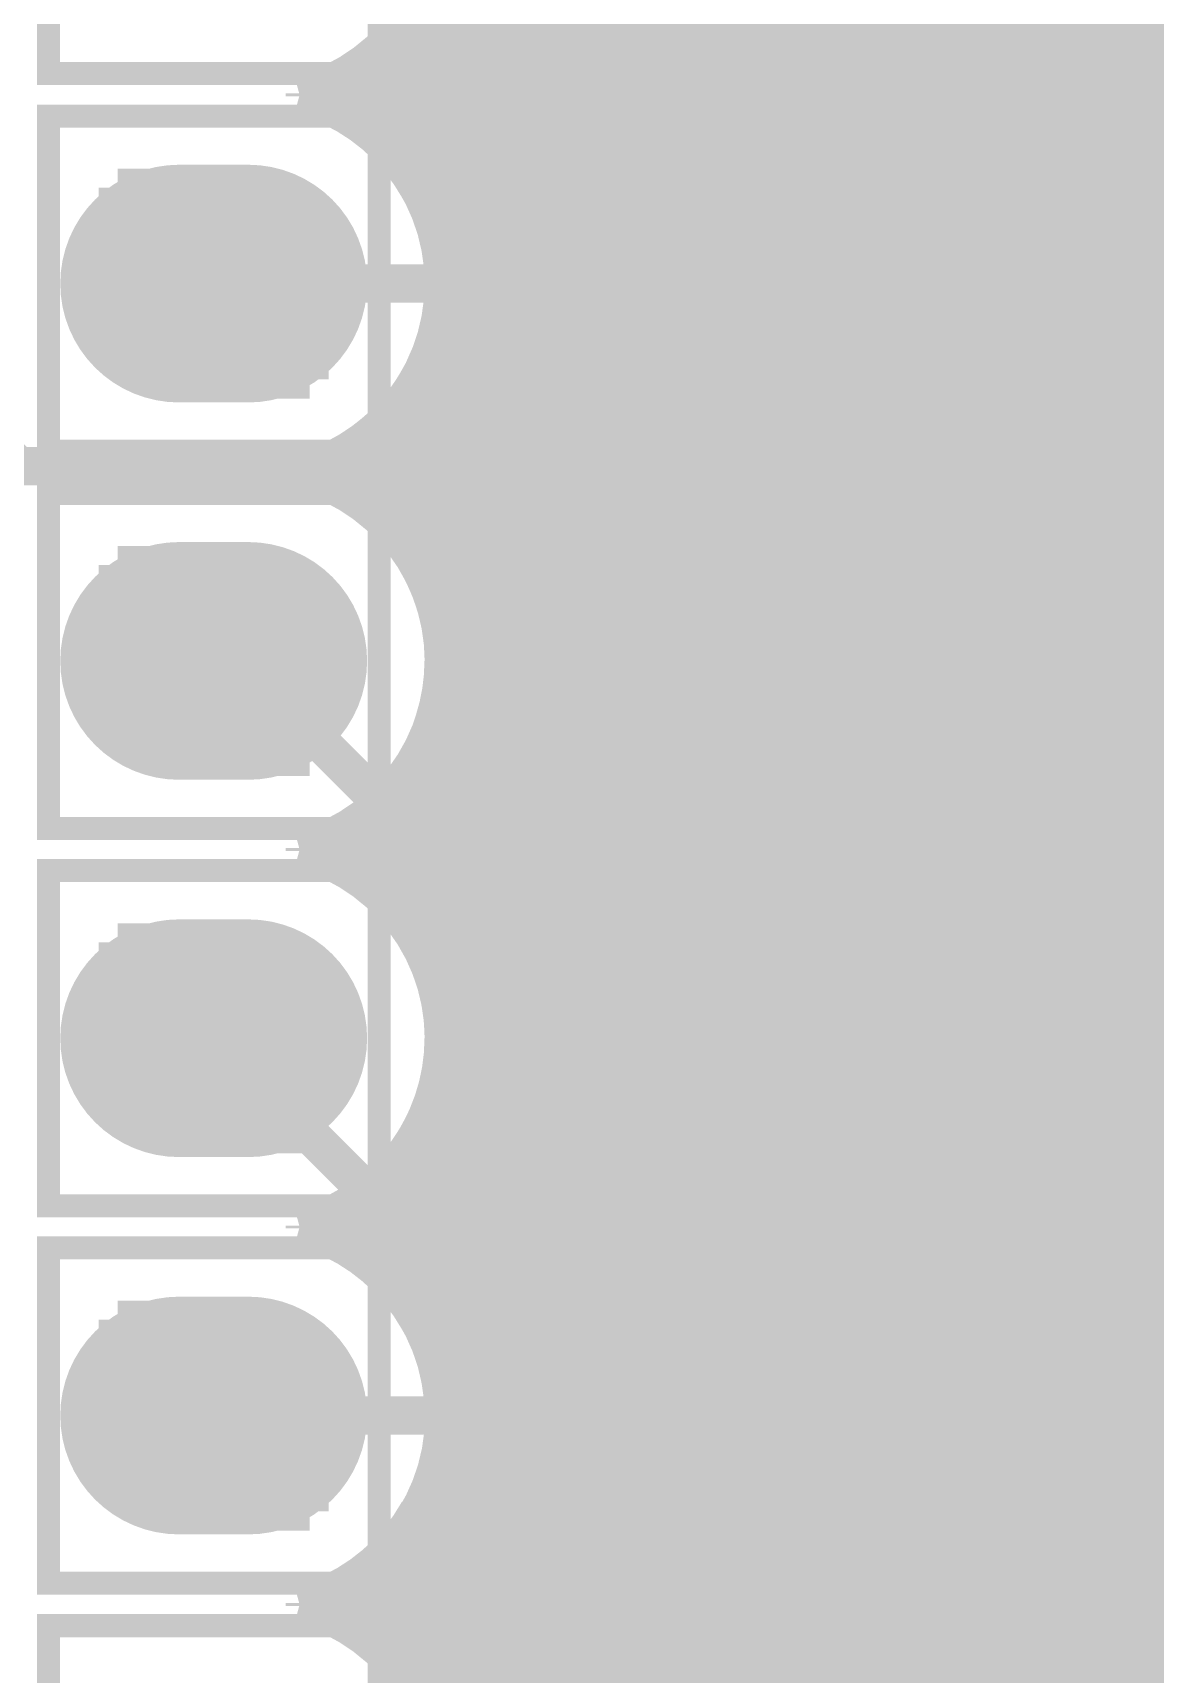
# Model space of a CAD drawing. Extents: x -5 to 157, y -120 to 103.
# Drawn here: x 1.32 to 8.75, y 43.43 to 54.31 of the extents above; entities that cross this region are included whole.
import ezdxf

# ---------------------------------------------------------------- set-up
doc = ezdxf.new("R2010")
doc.units = 0
doc.header["$MEASUREMENT"] = 0
doc.layers.get('0').update_dxf_attribs({"linetype": 'CONTINUOUS'})
for name, color, linetype in [('22-304-2_BOT', 7, 'CONTINUOUS'), ('22-304-2_DRD', 7, 'CONTINUOUS'), ('22-304-2_DRL', 2, 'CONTINUOUS'), ('22-304-2_IN1', 4, 'CONTINUOUS'), ('22-304-2_IN2', 3, 'CONTINUOUS'), ('22-304-2_SMB', 5, 'CONTINUOUS'), ('22-304-2_SMT', 10, 'CONTINUOUS'), ('22-304-2_SPB', 14, 'CONTINUOUS'), ('22-304-2_SSB', 12, 'CONTINUOUS'), ('22-304-2_SST', 11, 'CONTINUOUS'), ('22-304-2_TOP', 13, 'CONTINUOUS'), ('THRUHOLE_TAP', 7, 'CONTINUOUS')]:
    doc.layers.add(name, color=color, linetype=linetype)

# ---------------------------------------------------------------- blocks, each defined once
blk = doc.blocks.new('OBLONG_19')
at = {"const_width": 1.5748}
blk.add_lwpolyline([(0.2286, 0), (-0.2286, 0)], dxfattribs=at)
at = {"const_width": 0.7874}
for points in [[(-0.6223, 0, 1), (0.1651, 0, 1)], [(-0.1651, 0, 1), (0.6223, 0, 1)]]:
    blk.add_lwpolyline(points, format="xyb", close=True, dxfattribs=at)
blk = doc.blocks.new('ROUND_39')
at = {"const_width": 0.40005}
blk.add_lwpolyline([(-0.200024, 0, 1), (0.200024, 0, 1)], format="xyb", close=True, dxfattribs=at)
blk = doc.blocks.new('RECTANGLE_12')
blk.add_solid([(0.65024, 0.44958), (0.65024, -0.44958), (-0.65024, 0.44958), (-0.65024, -0.44958)])
blk = doc.blocks.new('ROUND_14')
at = {"const_width": 0.59944}
blk.add_lwpolyline([(-0.29972, 0, 1), (0.29972, 0, 1)], format="xyb", close=True, dxfattribs=at)
blk = doc.blocks.new('ROUND_88')
at = {"const_width": 0.10033}
blk.add_lwpolyline([(-0.050164, 0, 1), (0.050164, 0, 1)], format="xyb", close=True, dxfattribs=at)
blk = doc.blocks.new('ROUND_42')
at = {"const_width": 0.40005}
blk.add_lwpolyline([(-0.200024, 0, 1), (0.200024, 0, 1)], format="xyb", close=True, dxfattribs=at)
blk = doc.blocks.new('ROUND_80')
at = {"const_width": 0.10033}
blk.add_lwpolyline([(-0.050164, 0, 1), (0.050164, 0, 1)], format="xyb", close=True, dxfattribs=at)

msp = doc.modelspace()

# ---------------------------------------------------------------- linework, layer by layer
at = {"layer": '22-304-2_BOT'}
for points, const_width in [([(14.72184, 53.848), (3.22834, 53.848)], 0.254), ([(3.4544, 53.848), (3.4544, 53.73116)], 0.254), ([(3.683, 53.848), (3.683, 53.54066)], 0.254), ([(3.9116, 53.848), (3.9116, 53.21554)], 0.254), ([(4.1402, 53.848), (4.1402, 52.15382)], 0.254), ([(4.3688, 53.848), (4.3688, 52.38242)], 0.254), ([(4.5974, 53.848), (4.5974, 52.61102)], 0.254), ([(4.826, 53.848), (4.826, 52.83962)], 0.254), ([(5.0546, 53.848), (5.0546, 53.06822)], 0.254), ([(5.2832, 53.848), (5.2832, 53.66258)], 0.254), ([(5.5118, 53.848), (5.5118, 53.66258)], 0.254), ([(5.7404, 53.848), (5.7404, 53.66258)], 0.254), ([(5.969, 53.848), (5.969, 53.66258)], 0.254), ([(6.1976, 53.848), (6.1976, 53.66258)], 0.254), ([(6.4262, 53.848), (6.4262, 53.66258)], 0.254), ([(6.6548, 53.848), (6.6548, 53.66258)], 0.254), ([(6.8834, 53.848), (6.8834, 53.66258)], 0.254), ([(7.112, 53.848), (7.112, 53.66258)], 0.254), ([(7.3406, 53.848), (7.3406, 53.66258)], 0.254), ([(7.5692, 53.848), (7.5692, 46.81982)], 0.254), ([(7.7978, 53.848), (7.7978, 47.04842)], 0.254), ([(8.0264, 53.848), (8.0264, 47.27702)], 0.254), ([(8.255, 53.848), (8.255, 47.50562)], 0.254), ([(8.4836, 53.848), (8.4836, 47.73422)], 0.254), ([(8.7122, 53.848), (8.7122, 47.96282)], 0.254), ([(5.21716, 53.6448), (3.57124, 53.6448)], 0.254), ([(7.53364, 53.66258), (5.21716, 53.66258)], 0.254), ([(5.21716, 53.66258), (5.21716, 53.22062)], 0.254), ([(7.53364, 53.66258), (7.53364, 52.39258)], 0.254), ([(11.5189, 53.6448), (7.53364, 53.6448)], 0.254), ([(5.21716, 53.4162), (3.78968, 53.4162)], 0.254), ([(11.5189, 53.4162), (7.53364, 53.4162)], 0.254), ([(5.17398, 53.1876), (3.9243, 53.1876)], 0.254), ([(5.13842, 53.15458), (4.05384, 52.07)], 0.254), ([(11.5189, 53.1876), (7.53364, 53.1876)], 0.254), ([(4.94284, 52.959), (4.00558, 52.959)], 0.254), ([(11.5189, 52.959), (7.53364, 52.959)], 0.254), ([(4.71424, 52.7304), (4.04114, 52.7304)], 0.254), ([(11.5189, 52.7304), (7.53364, 52.7304)], 0.254), ([(0.02032, 52.64404), (1.22936, 51.435), (4.318, 51.435), (5.588, 52.705), (6.3754, 52.705)], 0.254), ([(4.48564, 52.5018), (4.03606, 52.5018)], 0.254), ([(11.5189, 52.5018), (7.53364, 52.5018)], 0.254), ([(7.53364, 52.39258), (7.53364, 51.74742)], 0.254), ([(4.25704, 52.2732), (3.9878, 52.2732)], 0.254), ([(11.5189, 52.2732), (7.53364, 52.2732)], 0.254), ([(4.05384, 52.07), (3.90906, 52.07)], 0.254), ([(11.5189, 52.0446), (7.53364, 52.0446)], 0.254), ([(11.5189, 51.816), (7.53364, 51.816)], 0.254), ([(7.53364, 51.74742), (7.53364, 50.47742)], 0.254), ([(11.5189, 51.5874), (7.53364, 51.5874)], 0.254), ([(5.21716, 51.43754), (4.77012, 50.9905)], 0.254), ([(5.21716, 51.43754), (5.21716, 50.47742)], 0.254), ([(7.47014, 51.435), (6.3754, 51.435)], 0.381), ([(6.3754, 50.54092), (6.3754, 51.435)], 0.381), ([(6.3754, 50.292), (6.3754, 51.435)], 0.254), ([(8.255, 42.418), (8.255, 45.466), (12.6746, 49.8856), (12.6746, 51.435)], 0.254), ([(5.21716, 51.3588), (5.13842, 51.3588)], 0.254), ([(11.5189, 51.3588), (7.53364, 51.3588)], 0.254), ([(5.0546, 51.27244), (5.0546, 48.895)], 0.254), ([(5.21716, 51.1302), (4.90982, 51.1302)], 0.254), ([(11.5189, 51.1302), (7.53364, 51.1302)], 0.254), ([(4.826, 51.04384), (4.826, 48.90262)], 0.254), ([(5.21716, 50.9016), (4.6609, 50.9016)], 0.254), ([(11.5189, 50.9016), (7.53364, 50.9016)], 0.254), ([(4.318, 50.8), (3.86588, 50.8)], 0.254), ([(3.9116, 50.8), (3.9116, 50.71364)], 0.254), ([(4.1402, 50.8), (4.1402, 49.58842)], 0.254), ([(4.3688, 50.80254), (4.3688, 49.35982)], 0.254), ([(4.5974, 50.8635), (4.5974, 49.13122)], 0.254), ([(5.21716, 50.673), (3.92938, 50.673)], 0.254), ([(11.5189, 50.673), (7.53364, 50.673)], 0.254), ([(12.0396, 50.4444), (4.00812, 50.4444)], 0.254), ([(7.53364, 50.47742), (5.21716, 50.47742)], 0.254), ([(5.2832, 50.47742), (5.2832, 49.21758)], 0.254), ([(5.5118, 50.47742), (5.5118, 49.21758)], 0.254), ([(5.7404, 50.47742), (5.7404, 49.21758)], 0.254), ([(5.969, 50.47742), (5.969, 49.21758)], 0.254), ([(6.1976, 50.47742), (6.1976, 49.21758)], 0.254), ([(6.4262, 50.47742), (6.4262, 49.21758)], 0.254), ([(6.6548, 50.47742), (6.6548, 49.21758)], 0.254), ([(6.8834, 50.47742), (6.8834, 49.21758)], 0.254), ([(7.112, 50.47742), (7.112, 49.21758)], 0.254), ([(7.3406, 50.47742), (7.3406, 49.21758)], 0.254), ([(10.58164, 50.2158), (4.04114, 50.2158)], 0.254), ([(6.3754, 48.26), (4.572, 48.26), (2.68732, 50.14468), (2.51968, 50.14468)], 0.254), ([(10.39114, 49.9872), (4.03352, 49.9872)], 0.254), ([(3.98018, 49.74844), (4.83362, 48.895)], 0.254), ([(10.29716, 49.7586), (3.98526, 49.7586)], 0.254), ([(2.51968, 47.64532), (4.064, 46.101), (7.747, 46.101), (11.176, 49.53)], 0.254), ([(10.26922, 49.53), (4.19862, 49.53)], 0.254), ([(10.26922, 49.51984), (7.53364, 46.78426)], 0.254), ([(10.04824, 49.3014), (4.42722, 49.3014)], 0.254), ([(7.53364, 49.21758), (5.21716, 49.21758)], 0.254), ([(5.21716, 49.21758), (5.21716, 48.895)], 0.254), ([(7.53364, 49.21758), (7.53364, 47.94758)], 0.254), ([(5.21716, 49.0728), (4.65582, 49.0728)], 0.254), ([(9.81964, 49.0728), (7.53364, 49.0728)], 0.254), ([(5.21716, 48.895), (4.83362, 48.895)], 0.254), ([(9.59104, 48.8442), (7.53364, 48.8442)], 0.254), ([(9.36244, 48.6156), (7.53364, 48.6156)], 0.254), ([(9.13384, 48.387), (7.53364, 48.387)], 0.254), ([(8.90524, 48.1584), (7.53364, 48.1584)], 0.254), ([(7.53364, 47.94758), (7.53364, 47.30242)], 0.254), ([(8.67664, 47.9298), (7.53364, 47.9298)], 0.254), ([(4.0132, 47.91964), (4.12242, 47.81042)], 0.254), ([(4.1402, 47.79518), (4.1402, 46.92142)], 0.254), ([(4.26974, 47.7012), (4.04114, 47.7012)], 0.254), ([(4.3688, 47.65802), (4.3688, 46.736)], 0.254), ([(5.21716, 47.625), (4.572, 47.625)], 0.254), ([(4.5974, 47.625), (4.5974, 46.736)], 0.254), ([(4.826, 47.625), (4.826, 46.736)], 0.254), ([(5.0546, 47.625), (5.0546, 46.736)], 0.254), ([(5.21716, 47.625), (5.21716, 47.30242)], 0.254), ([(8.44804, 47.7012), (7.53364, 47.7012)], 0.254), ([(5.21716, 47.4726), (4.03098, 47.4726)], 0.254), ([(8.21944, 47.4726), (7.53364, 47.4726)], 0.254), ([(5.21716, 47.30242), (5.21716, 46.736)], 0.254), ([(7.53364, 47.30242), (7.53364, 46.78426)], 0.254), ([(5.21716, 47.244), (3.98018, 47.244)], 0.254), ([(7.99084, 47.244), (7.53364, 47.244)], 0.254), ([(3.93446, 47.12716), (4.32562, 46.736)], 0.254), ([(5.21716, 47.0154), (4.04622, 47.0154)], 0.254), ([(6.3754, 46.99), (4.826, 46.99)], 0.254), ([(6.3754, 46.99), (4.826, 46.99)], 0.254), ([(5.28066, 46.99), (6.3754, 46.99)], 0.381), ([(7.47014, 46.99), (6.3754, 46.99)], 0.381), ([(7.76224, 47.0154), (7.53364, 47.0154)], 0.254), ([(5.21716, 46.7868), (4.27482, 46.7868)], 0.254), ([(5.21716, 46.736), (4.32562, 46.736)], 0.254), ([(7.62, 45.466), (4.064, 45.466)], 0.254), ([(4.1402, 45.466), (4.1402, 33.2105)], 0.254), ([(4.3688, 45.466), (4.3688, 33.2105)], 0.254), ([(4.5974, 45.466), (4.5974, 33.2105)], 0.254), ([(4.826, 45.466), (4.826, 33.2105)], 0.254), ([(5.0546, 45.466), (5.0546, 33.2105)], 0.254), ([(5.2832, 45.466), (5.2832, 33.2105)], 0.254), ([(5.5118, 45.466), (5.5118, 33.2105)], 0.254), ([(5.7404, 45.466), (5.7404, 33.2105)], 0.254), ([(5.969, 45.466), (5.969, 33.2105)], 0.254), ([(6.1976, 45.466), (6.1976, 33.2105)], 0.254), ([(6.4262, 45.466), (6.4262, 41.275)], 0.254), ([(6.6548, 45.466), (6.6548, 41.275)], 0.254), ([(6.8834, 45.466), (6.8834, 41.275)], 0.254), ([(7.112, 45.466), (7.112, 41.275)], 0.254), ([(7.3406, 45.466), (7.3406, 43.561)], 0.254), ([(7.5692, 45.466), (7.5692, 43.561)], 0.254), ([(7.62, 45.466), (7.62, 43.561)], 0.254), ([(7.62, 45.4152), (4.01574, 45.4152)], 0.254), ([(7.62, 45.1866), (4.04368, 45.1866)], 0.254), ([(7.62, 44.958), (4.02844, 44.958)], 0.254), ([(7.62, 44.7294), (3.9751, 44.7294)], 0.254), ([(3.9116, 44.57446), (3.9116, 43.21556)], 0.254), ([(7.62, 44.5008), (3.87096, 44.5008)], 0.254), ([(3.683, 44.2468), (3.683, 43.54068)], 0.254), ([(7.62, 44.2722), (3.70586, 44.2722)], 0.254), ([(7.62, 44.0436), (3.429, 44.0436)], 0.254), ([(3.4544, 44.05884), (3.4544, 43.73118)], 0.254), ([(3.2258, 43.93946), (3.2258, 43.84802)], 0.254), ([(7.62, 43.815), (3.30454, 43.815)], 0.254), ([(7.62, 43.5864), (3.63728, 43.5864)], 0.254), ([(7.239, 43.561), (7.239, 41.275)], 0.254), ([(7.62, 43.561), (7.239, 43.561)], 0.254), ([(7.239, 43.3578), (3.83032, 43.3578)], 0.254)]:
    msp.add_lwpolyline(points, dxfattribs=dict(at, const_width=const_width))
at = {"layer": '22-304-2_BOT', "const_width": 0.254}
for points in [[(4.04368, 52.64404, 0.3069772), (3.22834, 53.848)], [(5.21716, 53.22062, 0.0404963), (5.1389, 53.1541)], [(5.21716, 53.22062, 0.0404963), (5.1389, 53.1541)], [(3.90906, 52.07, 0.1153226), (4.04324, 52.64404)], [(4.318, 50.8, 0.1989118), (4.76701, 50.98599)], [(4.318, 50.8, 0.1989118), (4.76701, 50.98599)], [(4.04368, 50.14468, 0.1333656), (3.86574, 50.79992)], [(3.98018, 49.74844, 0.077957), (4.04234, 50.14468)], [(4.04368, 47.64532, 0.0534409), (4.01425, 47.91987)], [(4.12242, 47.81042, 0.1989124), (4.572, 47.6242)], [(4.12242, 47.81042, 0.1989124), (4.572, 47.6242)], [(3.93446, 47.12716, 0.1033275), (4.04269, 47.64532)], [(4.04368, 45.14596, 0.0629921), (4.00288, 45.4685)], [(4.00304, 45.46854, 0.0240268), (4.064, 45.46561)], [(4.00304, 45.46854, 0.0240268), (4.064, 45.46561)], [(3.08864, 43.89374, 0.3384525), (4.04622, 45.14596)], [(4.04368, 42.64406, 0.3383097), (3.08864, 43.89374)]]:
    msp.add_lwpolyline(points, format="xyb", dxfattribs=at)
at = {"layer": '22-304-2_DRD', "const_width": 0.254}
for points in [[(1.88468, 53.27904), (1.88468, 52.64404)], [(2.51968, 53.27904), (1.88468, 53.27904)], [(2.51968, 52.00904), (2.51968, 53.27904)], [(1.88468, 52.64404), (3.15468, 52.64404)], [(3.15468, 52.64404), (3.15468, 52.00904)], [(3.15468, 52.00904), (2.51968, 52.00904)], [(6.1214, 50.927), (5.7404, 50.546)], [(6.6294, 50.927), (6.1214, 50.927)], [(7.0104, 50.546), (6.6294, 50.927)], [(1.88468, 50.77968), (1.88468, 50.14468)], [(2.51968, 50.77968), (1.88468, 50.77968)], [(2.51968, 49.50968), (2.51968, 50.77968)], [(6.1214, 50.673), (6.1214, 50.546)], [(6.2484, 50.673), (6.1214, 50.673)], [(6.2484, 50.546), (6.2484, 50.673)], [(6.5024, 50.673), (6.5024, 50.546)], [(6.6294, 50.673), (6.5024, 50.673)], [(6.6294, 50.546), (6.6294, 50.673)], [(5.7404, 50.546), (5.7404, 50.038)], [(6.1214, 50.546), (6.2484, 50.546)], [(6.5024, 50.546), (6.6294, 50.546)], [(7.0104, 50.038), (7.0104, 50.546)], [(1.88468, 50.14468), (3.15468, 50.14468)], [(3.15468, 50.14468), (3.15468, 49.50968)], [(6.2484, 49.911), (5.9944, 50.165)], [(6.7564, 50.165), (6.5024, 49.911)], [(5.7404, 50.038), (6.1214, 49.657)], [(6.6294, 49.657), (7.0104, 50.038)], [(6.5024, 49.911), (6.2484, 49.911)], [(6.1214, 49.657), (6.6294, 49.657)], [(3.15468, 49.50968), (2.51968, 49.50968)], [(1.88468, 48.28032), (1.88468, 47.64532)], [(2.51968, 48.28032), (1.88468, 48.28032)], [(2.51968, 47.01032), (2.51968, 48.28032)], [(1.88468, 47.64532), (3.15468, 47.64532)], [(3.15468, 47.64532), (3.15468, 47.01032)], [(4.572, 47.625), (4.191, 47.244)], [(4.572, 47.625), (4.191, 47.244)], [(5.08, 47.625), (4.572, 47.625)], [(5.08, 47.625), (4.572, 47.625)], [(5.461, 47.244), (5.08, 47.625)], [(5.461, 47.244), (5.08, 47.625)], [(4.572, 47.371), (4.572, 47.244)], [(4.699, 47.371), (4.572, 47.371)], [(4.572, 47.371), (4.572, 47.244)], [(4.699, 47.371), (4.572, 47.371)], [(4.699, 47.244), (4.699, 47.371)], [(4.699, 47.244), (4.699, 47.371)], [(4.953, 47.371), (4.953, 47.244)], [(5.08, 47.371), (4.953, 47.371)], [(4.953, 47.371), (4.953, 47.244)], [(5.08, 47.371), (4.953, 47.371)], [(5.08, 47.244), (5.08, 47.371)], [(5.08, 47.244), (5.08, 47.371)], [(4.191, 47.244), (4.191, 46.736)], [(4.191, 47.244), (4.191, 46.736)], [(4.572, 47.244), (4.699, 47.244)], [(4.572, 47.244), (4.699, 47.244)], [(4.953, 47.244), (5.08, 47.244)], [(4.953, 47.244), (5.08, 47.244)], [(5.461, 46.736), (5.461, 47.244)], [(5.461, 46.736), (5.461, 47.244)], [(3.15468, 47.01032), (2.51968, 47.01032)], [(4.699, 46.609), (4.445, 46.863)], [(4.699, 46.609), (4.445, 46.863)], [(5.207, 46.863), (4.953, 46.609)], [(5.207, 46.863), (4.953, 46.609)], [(4.191, 46.736), (4.572, 46.355)], [(4.191, 46.736), (4.572, 46.355)], [(5.08, 46.355), (5.461, 46.736)], [(5.08, 46.355), (5.461, 46.736)], [(4.953, 46.609), (4.699, 46.609)], [(4.953, 46.609), (4.699, 46.609)], [(4.572, 46.355), (5.08, 46.355)], [(4.572, 46.355), (5.08, 46.355)], [(1.88468, 45.78096), (1.88468, 45.14596)], [(2.51968, 45.78096), (1.88468, 45.78096)], [(2.51968, 44.51096), (2.51968, 45.78096)], [(1.88468, 45.14596), (3.15468, 45.14596)], [(3.15468, 45.14596), (3.15468, 44.51096)], [(3.15468, 44.51096), (2.51968, 44.51096)], [(4.318, 43.434), (3.937, 43.053)], [(4.318, 43.434), (3.937, 43.053)], [(4.318, 43.434), (3.937, 43.053)], [(4.826, 43.434), (4.318, 43.434)], [(4.826, 43.434), (4.318, 43.434)], [(4.826, 43.434), (4.318, 43.434)], [(5.207, 43.053), (4.826, 43.434)], [(5.207, 43.053), (4.826, 43.434)], [(5.207, 43.053), (4.826, 43.434)]]:
    msp.add_lwpolyline(points, dxfattribs=at)
at = {"layer": '22-304-2_IN1', "const_width": 0.254}
for points in [[(4.2672, 60.198), (4.2672, 47.70374)], [(4.4958, 60.198), (4.4958, 47.83582)], [(4.7244, 60.198), (4.7244, 47.8917)], [(4.953, 60.198), (4.953, 47.88916)], [(5.1816, 60.198), (5.1816, 47.82566)], [(5.4102, 60.198), (5.4102, 47.68342)], [(5.6388, 60.198), (5.6388, 50.82286)], [(5.8674, 60.198), (5.8674, 51.04384)], [(6.096, 60.198), (6.096, 51.1556)], [(6.3246, 60.198), (6.3246, 51.19878)], [(6.5532, 60.198), (6.5532, 51.181)], [(6.7818, 60.198), (6.7818, 51.10226)], [(7.0104, 60.198), (7.0104, 50.9397)], [(7.239, 60.198), (7.239, 50.5714)], [(7.4676, 60.198), (7.4676, 36.9824)], [(7.6962, 60.198), (7.6962, 37.02558)], [(7.9248, 60.198), (7.9248, 37.0078)], [(8.1534, 60.198), (8.1534, 36.92906)], [(8.382, 60.198), (8.382, 36.7665)], [(8.6106, 60.198), (8.6106, 36.3982)], [(8.8392, 60.198), (8.8392, 4.572)], [(4.0386, 55.0291), (4.0386, 52.75834)], [(3.81, 54.40172), (3.81, 53.38572)], [(3.5814, 54.1528), (3.5814, 53.63718)], [(15.61084, 54.229), (3.66268, 54.229)], [(3.3528, 53.99786), (3.3528, 53.78958)], [(15.6083, 54.0004), (3.35534, 54.0004)], [(3.1242, 53.90388), (3.1242, 53.88356)], [(15.66418, 53.7718), (3.38582, 53.7718)], [(15.79372, 53.5432), (3.68046, 53.5432)], [(16.05788, 53.3146), (3.85572, 53.3146)], [(17.40916, 53.086), (3.96494, 53.086)], [(17.63014, 52.8574), (4.0259, 52.8574)], [(22.5044, 52.6288), (4.04368, 52.6288)], [(4.0386, 52.52974), (4.0386, 50.25898)], [(22.2758, 52.4002), (4.02082, 52.4002)], [(22.0472, 52.1716), (3.95478, 52.1716)], [(3.81, 51.90236), (3.81, 50.88636)], [(21.8186, 51.943), (3.8354, 51.943)], [(3.5814, 51.65344), (3.5814, 51.13528)], [(21.59, 51.7144), (3.64998, 51.7144)], [(21.3614, 51.4858), (3.3274, 51.4858)], [(3.3528, 51.4985), (3.3528, 51.29022)], [(3.1242, 51.40452), (3.1242, 51.3842)], [(21.1328, 51.2572), (3.41122, 51.2572)], [(5.84454, 51.0286), (3.6957, 51.0286)], [(20.91944, 51.0286), (6.90626, 51.0286)], [(5.62356, 50.8), (3.86588, 50.8)], [(20.80514, 50.8), (7.12724, 50.8)], [(5.5118, 50.5714), (3.97002, 50.5714)], [(20.7645, 50.5714), (7.239, 50.5714)], [(5.46862, 50.3428), (4.02844, 50.3428)], [(10.77214, 50.3428), (7.28218, 50.3428)], [(5.48386, 50.1142), (4.04368, 50.1142)], [(10.48004, 50.1142), (7.2644, 50.1142)], [(4.0386, 50.03038), (4.0386, 47.75962)], [(7.239, 50.0126), (7.239, 36.87064)], [(5.5626, 49.8856), (4.01828, 49.8856)], [(10.34034, 49.8856), (7.18566, 49.8856)], [(5.6388, 49.76114), (5.6388, 47.39386)], [(5.7277, 49.657), (3.94716, 49.657)], [(7.0104, 49.6443), (7.0104, 36.64966)], [(10.27684, 49.657), (7.0231, 49.657)], [(5.8674, 49.54016), (5.8674, 27.31008)], [(6.7818, 49.4792), (6.7818, 27.34056)], [(3.81, 49.403), (3.81, 48.387)], [(6.096, 49.4284), (3.82778, 49.4284)], [(6.096, 49.4284), (6.096, 27.41422)], [(6.3246, 49.38522), (6.3246, 27.44978)], [(6.5532, 49.40046), (6.5532, 27.42692)], [(10.2743, 49.4284), (6.6548, 49.4284)], [(3.5814, 49.15154), (3.5814, 48.63592)], [(10.33018, 49.1998), (3.63474, 49.1998)], [(10.45972, 48.9712), (3.29692, 48.9712)], [(3.3528, 48.99914), (3.3528, 48.79086)], [(3.1242, 48.90516), (3.1242, 48.88484)], [(10.72388, 48.7426), (3.43408, 48.7426)], [(20.7645, 48.514), (3.7084, 48.514)], [(20.7645, 48.2854), (3.8735, 48.2854)], [(20.7645, 48.0568), (3.9751, 48.0568)], [(4.47802, 47.8282), (4.03098, 47.8282)], [(20.7645, 47.8282), (5.17398, 47.8282)], [(4.0386, 47.52848), (4.0386, 47.44212)], [(4.1529, 47.5996), (4.04368, 47.5996)], [(20.7645, 47.5996), (5.4991, 47.5996)], [(20.7645, 47.371), (5.64896, 47.371)], [(20.7645, 47.1424), (5.72008, 47.1424)], [(3.81, 46.9011), (3.81, 45.88764)], [(3.92176, 46.9138), (3.81762, 46.9138)], [(20.7645, 46.9138), (5.73024, 46.9138)], [(3.5814, 46.65218), (3.5814, 46.13656)], [(3.97002, 46.6852), (3.6195, 46.6852)], [(20.7645, 46.6852), (5.67944, 46.6852)], [(4.0386, 46.53788), (4.0386, 45.26026)], [(5.6388, 46.58614), (5.6388, 27.10688)], [(4.09194, 46.4566), (3.2639, 46.4566)], [(3.3528, 46.49724), (3.3528, 46.2915)], [(20.7645, 46.4566), (5.56006, 46.4566)], [(3.1242, 46.40326), (3.1242, 46.38548)], [(4.33324, 46.228), (3.45948, 46.228)], [(4.2672, 46.27372), (4.2672, 43.65244)], [(20.7645, 46.228), (5.31876, 46.228)], [(5.4102, 46.29404), (5.4102, 43.14698)], [(4.4958, 46.14418), (4.4958, 43.70324)], [(4.7244, 46.0883), (4.7244, 43.69308)], [(4.953, 46.09084), (4.953, 43.62196)], [(5.1816, 46.15434), (5.1816, 43.4721)], [(20.7645, 45.9994), (3.7211, 45.9994)], [(20.7645, 45.7708), (3.88112, 45.7708)], [(20.7645, 45.5422), (3.98018, 45.5422)], [(20.7645, 45.3136), (4.03352, 45.3136)], [(4.0386, 45.02912), (4.0386, 43.53306)], [(20.7645, 45.085), (4.04114, 45.085)], [(20.79752, 44.8564), (4.01066, 44.8564)], [(20.90166, 44.6278), (3.93446, 44.6278)], [(19.13382, 44.3992), (3.80746, 44.3992)], [(3.81, 44.40174), (3.81, 43.38574)], [(3.5814, 44.15282), (3.5814, 43.6372)], [(18.49882, 44.1706), (3.60172, 44.1706)], [(18.08988, 43.942), (3.22834, 43.942)], [(3.3528, 43.99788), (3.3528, 43.7896)], [(3.1242, 43.9039), (3.1242, 43.88358)], [(17.77746, 43.7134), (3.4798, 43.7134)], [(3.97764, 43.4848), (3.7338, 43.4848)], [(17.52346, 43.4848), (5.16636, 43.4848)]]:
    msp.add_lwpolyline(points, dxfattribs=at)
for points in [[(3.08864, 53.89372, 0.3384525), (4.04622, 55.14594)], [(4.04368, 52.64404, 0.3383097), (3.08864, 53.89372)], [(3.08864, 51.39436, 0.3383093), (4.04368, 52.64404)], [(4.04368, 50.14468, 0.3383097), (3.08864, 51.39436)], [(6.3754, 51.19878, 0.4142136), (5.46862, 50.292)], [(7.28218, 50.292, 0.4142136), (6.3754, 51.19878)], [(5.46862, 50.292, 0.4142136), (6.3754, 49.38522)], [(6.3754, 49.38522, 0.4142136), (7.28218, 50.292)], [(3.08864, 48.895, 0.3383093), (4.04368, 50.14468)], [(4.04368, 47.64532, 0.3383097), (3.08864, 48.895)], [(4.826, 47.89678, 0.2786711), (4.02336, 47.41164)], [(5.73278, 46.99, 0.4142136), (4.826, 47.89678)], [(4.02336, 47.41164, 0.0453449), (4.0446, 47.64532)], [(3.08864, 46.39564, 0.2219696), (3.92494, 47.10401)], [(3.9243, 47.1043, 0.0315325), (3.91709, 46.99)], [(3.91922, 46.99, 0.4142136), (4.826, 46.08322)], [(4.826, 46.08322, 0.4142136), (5.73278, 46.99)], [(4.04368, 45.14596, 0.3383097), (3.08864, 46.39564)], [(3.08864, 43.89374, 0.3384525), (4.04622, 45.14596)], [(3.84302, 43.33748, 0.1872082), (3.08882, 43.89439)], [(4.572, 43.70578, 0.2379925), (3.84263, 43.33777)], [(4.572, 43.70578, 0.2379925), (3.84263, 43.33777)], [(5.47878, 42.799, 0.4142136), (4.572, 43.70578)], [(5.47878, 42.799, 0.4142136), (4.572, 43.70578)]]:
    msp.add_lwpolyline(points, format="xyb", dxfattribs=at)
at = {"layer": '22-304-2_IN2', "const_width": 0.254}
for points in [[(4.3688, 60.452), (4.3688, 30.28188)], [(4.5974, 60.452), (4.5974, 30.51048)], [(4.826, 60.452), (4.826, 30.73908)], [(5.0546, 60.452), (5.0546, 30.91942)], [(5.2832, 60.452), (5.2832, 31.03118)], [(5.5118, 60.452), (5.5118, 31.0896)], [(5.7404, 60.452), (5.7404, 31.10738)], [(5.969, 60.452), (5.969, 31.10738)], [(6.1976, 60.452), (6.1976, 31.10738)], [(6.4262, 60.452), (6.4262, 31.10738)], [(6.6548, 60.452), (6.6548, 31.10738)], [(6.8834, 60.452), (6.8834, 31.10738)], [(7.112, 60.452), (7.112, 31.10738)], [(7.3406, 60.452), (7.3406, 31.10738)], [(7.5692, 60.452), (7.5692, 31.10738)], [(7.7978, 60.452), (7.7978, 31.10738)], [(8.0264, 60.452), (8.0264, 31.10738)], [(8.255, 60.452), (8.255, 31.10738)], [(8.4836, 60.452), (8.4836, 31.10738)], [(8.7122, 60.452), (8.7122, 31.10738)], [(4.1402, 54.89702), (4.1402, 52.89296)], [(12.70762, 54.3306), (3.90398, 54.3306)], [(3.9116, 54.34076), (3.9116, 53.44922)], [(3.683, 54.08422), (3.683, 53.70576)], [(12.70762, 54.102), (3.70332, 54.102)], [(3.4544, 53.91912), (3.4544, 53.86832)], [(12.70762, 53.8734), (3.44678, 53.8734)], [(12.70762, 53.6448), (3.7465, 53.6448)], [(12.70762, 53.4162), (3.93192, 53.4162)], [(12.70762, 53.1876), (4.05384, 53.1876)], [(12.70762, 52.959), (4.1275, 52.959)], [(12.70762, 52.7304), (4.15798, 52.7304)], [(12.70762, 52.5018), (4.15544, 52.5018)], [(4.1402, 52.39512), (4.1402, 50.3936)], [(12.70762, 52.2732), (4.11226, 52.2732)], [(12.70762, 52.0446), (4.02844, 52.0446)], [(12.70762, 51.816), (3.89382, 51.816)], [(3.9116, 51.8414), (3.9116, 50.94732)], [(3.683, 51.58232), (3.683, 51.2064)], [(12.70762, 51.5874), (3.68554, 51.5874)], [(3.4544, 51.41976), (3.4544, 51.36896)], [(12.70762, 51.3588), (3.47218, 51.3588)], [(12.70762, 51.1302), (3.76174, 51.1302)], [(12.70762, 50.9016), (3.94208, 50.9016)], [(12.70762, 50.673), (4.05892, 50.673)], [(10.70864, 50.4444), (4.13004, 50.4444)], [(10.41146, 50.2158), (4.16052, 50.2158)], [(4.1402, 49.89576), (4.1402, 47.8917)], [(10.25652, 49.9872), (4.1529, 49.9872)], [(10.17524, 49.7586), (4.10718, 49.7586)], [(10.14984, 49.53), (4.02082, 49.53)], [(10.17524, 49.3014), (3.88366, 49.3014)], [(3.9116, 49.3395), (3.9116, 48.44796)], [(10.25652, 49.0728), (3.6703, 49.0728)], [(3.683, 49.08296), (3.683, 48.7045)], [(3.4544, 48.9204), (3.4544, 48.8696)], [(10.41146, 48.8442), (3.49504, 48.8442)], [(10.70864, 48.6156), (3.77444, 48.6156)], [(12.70762, 48.387), (3.95224, 48.387)], [(12.70762, 48.1584), (4.064, 48.1584)], [(12.70762, 47.9298), (4.13258, 47.9298)], [(12.70762, 47.7012), (4.16052, 47.7012)], [(4.1402, 47.3964), (4.1402, 45.39234)], [(12.70762, 47.4726), (4.15036, 47.4726)], [(12.70762, 47.244), (4.10464, 47.244)], [(12.70762, 47.0154), (4.0132, 47.0154)], [(12.73048, 46.7868), (3.87096, 46.7868)], [(3.9116, 46.84014), (3.9116, 45.9486)], [(12.79906, 46.5582), (3.65252, 46.5582)], [(3.683, 46.5836), (3.683, 46.20514)], [(3.4544, 46.4185), (3.4544, 46.37024)], [(12.92098, 46.3296), (3.52044, 46.3296)], [(13.11402, 46.101), (3.78968, 46.101)], [(13.34262, 45.8724), (3.95986, 45.8724)], [(13.57122, 45.6438), (4.07162, 45.6438)], [(13.79982, 45.4152), (4.13512, 45.4152)], [(14.02842, 45.1866), (4.16052, 45.1866)], [(4.1402, 44.89704), (4.1402, 42.89298)], [(14.25702, 44.958), (4.15036, 44.958)], [(14.48562, 44.7294), (4.09956, 44.7294)], [(14.71422, 44.5008), (4.00558, 44.5008)], [(14.94282, 44.2722), (3.8608, 44.2722)], [(3.9116, 44.34078), (3.9116, 43.44924)], [(15.17142, 44.0436), (3.63474, 44.0436)], [(3.683, 44.08424), (3.683, 43.70578)], [(3.4544, 43.91914), (3.4544, 43.86834)], [(15.40002, 43.815), (3.54076, 43.815)], [(15.62862, 43.5864), (3.80238, 43.5864)], [(15.85722, 43.3578), (3.97002, 43.3578)]]:
    msp.add_lwpolyline(points, dxfattribs=at)
for points in [[(3.40868, 53.89372, 0.2782346), (4.16306, 55.14594)], [(4.16306, 52.64404, 0.2780092), (3.40868, 53.89372)], [(3.40868, 51.39436, 0.2780089), (4.16052, 52.64404)], [(4.16306, 50.14468, 0.2780092), (3.40868, 51.39436)], [(3.40868, 48.895, 0.2780089), (4.16052, 50.14468)], [(4.16306, 47.64532, 0.2780092), (3.40868, 48.895)], [(3.40868, 46.39564, 0.2780089), (4.16052, 47.64532)], [(4.16306, 45.14596, 0.2780092), (3.40868, 46.39564)], [(3.40868, 43.89374, 0.2782346), (4.16306, 45.14596)], [(4.16306, 42.64406, 0.2780092), (3.40868, 43.89374)]]:
    msp.add_lwpolyline(points, format="xyb", dxfattribs=at)
at = {"layer": '22-304-2_SSB'}
for points, const_width in [([(11.176, 53.5686), (7.366, 53.5686), (7.366, 50.546), (11.7094, 50.546), (11.7094, 53.0352), (11.176, 53.5686)], 0.20066), ([(4.41198, 52.79136), (4.58216, 52.67198), (4.75234, 52.61356), (5.09016, 52.61356), (5.26034, 52.67198), (5.42798, 52.79136), (5.42798, 52.9082), (5.26034, 53.02758), (5.09016, 53.086), (4.75234, 53.086), (4.58216, 53.02758), (4.41198, 52.9082), (4.41198, 52.79136)], 0.1524), ([(4.41198, 52.2478), (4.41198, 51.77536), (5.09016, 52.2478), (5.26034, 52.2478), (5.42798, 52.18938), (5.42798, 51.83378), (5.26034, 51.77536)], 0.1524), ([(5.42798, 51.4096), (4.58216, 51.4096), (4.41198, 51.35118), (4.41198, 50.99558), (4.58216, 50.93716), (5.42798, 50.93716)], 0.1524), ([(11.176, 49.1236), (7.366, 49.1236), (7.366, 46.101), (11.7094, 46.101), (11.7094, 48.5902), (11.176, 49.1236)], 0.20066), ([(4.41198, 48.4124), (5.42798, 48.768), (5.42798, 48.29556)], 0.1524), ([(4.58216, 47.45736), (4.41198, 47.5742), (4.41198, 47.81296), (4.58216, 47.9298), (4.75234, 47.9298), (5.09016, 47.69358), (5.42798, 47.9298), (5.42798, 47.45736)], 0.1524), ([(5.42798, 47.0916), (4.58216, 47.0916), (4.41198, 47.03318), (4.41198, 46.67758), (4.58216, 46.61916), (5.42798, 46.61916)], 0.1524), ([(7.8232, 45.30344), (7.8232, 45.06468)], 0.1524), ([(7.8232, 45.18406), (8.8392, 45.18406), (8.66902, 45.06468)], 0.1524), ([(8.16102, 44.34586), (7.8232, 44.58208)], 0.1524), ([(7.99084, 44.10964), (7.8232, 44.16806), (7.8232, 44.40428), (7.99084, 44.46524), (8.16102, 44.58208), (8.66902, 44.58208), (8.8392, 44.52366), (8.8392, 44.16806), (8.66902, 44.10964), (7.99084, 44.10964)], 0.1524), ([(10.287, 38.989), (6.223, 38.989), (6.223, 43.561), (8.001, 43.561), (8.255, 43.307), (8.509, 43.561), (10.287, 43.561), (10.287, 38.989)], 0.1524)]:
    msp.add_lwpolyline(points, dxfattribs=dict(at, const_width=const_width))
at = {"layer": '22-304-2_SST', "const_width": 0.1524}
for points in [[(-2.55016, 51.09464), (-2.55016, 51.49596), (-1.71958, 51.49596), (-1.71958, 56.86552), (4.25958, 56.86552), (4.25958, 40.92448), (-1.71958, 40.92448), (-1.71958, 46.29404), (-2.55016, 46.29404), (-2.55016, 46.69536), (-3.72872, 46.69536), (-3.72872, 51.09464), (-2.55016, 51.09464), (-1.07442, 51.09464), (-1.07442, 50.22596), (-1.07442, 49.0347), (1.11506, 49.0347), (1.11506, 51.25466), (-1.07442, 51.25466), (-1.07442, 51.09464)], [(3.61442, 54.03596), (3.61442, 56.25592), (1.42494, 56.25592), (1.42494, 54.03596), (3.61442, 54.03596)], [(3.61442, 51.53406), (3.61442, 53.75402), (1.42494, 53.75402), (1.42494, 51.53406), (3.61442, 51.53406)], [(2.83718, 52.96154), (2.20218, 52.96154), (2.20218, 52.32654), (2.35204, 52.4764), (2.68732, 52.4764), (2.83718, 52.32654), (2.83718, 52.96154), (2.68732, 52.81168), (2.35204, 52.81168), (2.35204, 52.4764)], [(2.20218, 52.96154), (2.35204, 52.81168)], [(2.68732, 52.81168), (2.68732, 52.4764)], [(2.83718, 52.32654), (2.20218, 52.32654)], [(3.61442, 49.0347), (3.61442, 51.25466), (1.42494, 51.25466), (1.42494, 49.0347), (3.61442, 49.0347)], [(2.83718, 50.46218), (2.20218, 50.46218), (2.20218, 49.82718), (2.35204, 49.97704), (2.68732, 49.97704), (2.83718, 49.82718), (2.83718, 50.46218), (2.68732, 50.31232), (2.35204, 50.31232), (2.35204, 49.97704)], [(2.20218, 50.46218), (2.35204, 50.31232)], [(2.68732, 50.31232), (2.68732, 49.97704)], [(2.83718, 49.82718), (2.20218, 49.82718)], [(3.61442, 46.53534), (3.61442, 48.7553), (1.42494, 48.7553), (1.42494, 46.53534), (3.61442, 46.53534)], [(2.83718, 47.96282), (2.20218, 47.96282), (2.20218, 47.32782), (2.35204, 47.47768), (2.68732, 47.47768), (2.83718, 47.32782), (2.83718, 47.96282), (2.68732, 47.81296), (2.35204, 47.81296), (2.35204, 47.47768)], [(2.20218, 47.96282), (2.35204, 47.81296)], [(2.68732, 47.81296), (2.68732, 47.47768)], [(2.83718, 47.32782), (2.20218, 47.32782)], [(3.61442, 44.03598), (3.61442, 46.25594), (1.42494, 46.25594), (1.42494, 44.03598), (3.61442, 44.03598)], [(2.83718, 45.46346), (2.20218, 45.46346), (2.20218, 44.82846), (2.35204, 44.97832), (2.68732, 44.97832), (2.83718, 44.82846), (2.83718, 45.46346), (2.68732, 45.31106), (2.35204, 45.31106), (2.35204, 44.97832)], [(2.20218, 45.46346), (2.35204, 45.31106)], [(2.68732, 45.31106), (2.68732, 44.97832)], [(2.83718, 44.82846), (2.20218, 44.82846)], [(3.61442, 41.53408), (3.61442, 43.75404), (1.42494, 43.75404), (1.42494, 42.84472), (1.11506, 42.84472), (1.11506, 43.75404), (-1.07442, 43.75404), (-1.07442, 41.53408), (3.61442, 41.53408)]]:
    msp.add_lwpolyline(points, dxfattribs=at)
at = {"layer": '22-304-2_TOP', "const_width": 0.254}
for points in [[(0.02032, 47.64532), (-0.23368, 47.64532), (-1.397, 46.482), (-1.397, 42.037), (-0.254, 40.894), (4.699, 40.894), (14.224, 50.419), (14.224, 55.245), (16.891, 57.912), (28.448, 57.912), (41.021, 70.485), (41.021, 78.74), (51.943, 89.662), (66.167, 89.662), (67.31, 90.805), (67.31, 93.98), (68.58, 95.25)], [(66.04, 95.25), (64.77, 93.98), (64.77, 91.44), (64.008, 90.678), (51.435, 90.678), (40.132, 79.375), (32.639, 79.375), (30.099, 76.835), (30.099, 61.087), (27.94, 58.928), (16.383, 58.928), (13.208, 55.753), (13.208, 52.705), (9.652, 49.149), (9.652, 46.609), (4.445, 41.402), (1.26238, 41.402), (0.02032, 42.64406)], [(2.51968, 45.14596), (7.42696, 45.14596), (9.144, 46.863), (9.144, 49.403), (12.7, 52.959), (12.7, 56.134), (16.002, 59.436), (27.686, 59.436), (29.591, 61.341), (29.591, 77.089), (32.385, 79.883), (39.878, 79.883), (51.181, 91.186), (61.849, 91.186), (62.23, 91.567), (62.23, 93.98), (63.5, 95.25)], [(71.12, 92.71), (67.056, 88.646), (52.451, 88.646), (42.037, 78.232), (42.037, 69.977), (28.956, 56.896), (17.399, 56.896), (15.24, 54.737), (15.24, 49.911), (5.207, 39.878), (-0.762, 39.878), (-2.921, 42.037), (-2.921, 48.768), (-1.54432, 50.14468), (0.02032, 50.14468)], [(68.58, 92.71), (68.58, 90.932), (66.802, 89.154), (52.197, 89.154), (41.529, 78.486), (41.529, 70.231), (28.702, 57.404), (17.145, 57.404), (14.732, 54.991), (14.732, 50.165), (4.953, 40.386), (-0.508, 40.386), (-1.905, 41.783), (-1.905, 44.958), (-2.159, 45.212)], [(2.51968, 52.64404), (8.44804, 52.64404), (15.748, 59.944), (26.924, 59.944), (27.94, 60.96)], [(4.1402, 60.452), (4.1402, 53.27904)], [(4.3688, 60.452), (4.3688, 53.27904)], [(4.5974, 60.452), (4.5974, 53.27904)], [(4.826, 60.452), (4.826, 53.27904)], [(5.0546, 60.452), (5.0546, 53.27904)], [(5.2832, 60.452), (5.2832, 53.27904)], [(5.5118, 60.452), (5.5118, 53.27904)], [(5.7404, 60.452), (5.7404, 53.27904)], [(5.969, 60.452), (5.969, 53.27904)], [(6.1976, 60.452), (6.1976, 53.27904)], [(6.4262, 60.452), (6.4262, 53.27904)], [(6.6548, 60.452), (6.6548, 53.27904)], [(6.8834, 60.452), (6.8834, 53.27904)], [(7.112, 60.452), (7.112, 53.27904)], [(7.3406, 60.452), (7.3406, 53.27904)], [(7.5692, 60.452), (7.5692, 53.27904)], [(7.7978, 60.452), (7.7978, 53.27904)], [(8.0264, 60.452), (8.0264, 53.27904)], [(8.255, 60.452), (8.255, 53.34762)], [(8.4836, 60.452), (8.4836, 53.57622)], [(8.7122, 60.452), (8.7122, 53.80482)], [(15.29842, 60.39358), (8.18642, 53.27904)], [(3.9116, 54.57444), (3.9116, 53.27904)], [(3.683, 54.24678), (3.683, 53.54066)], [(9.23544, 54.3306), (3.75412, 54.3306)], [(3.4544, 54.05882), (3.4544, 53.73116)], [(9.00684, 54.102), (3.51536, 54.102)], [(3.2258, 53.93944), (3.2258, 53.848)], [(8.77824, 53.8734), (3.15976, 53.8734)], [(8.54964, 53.6448), (3.57124, 53.6448)], [(8.32104, 53.4162), (3.78968, 53.4162)], [(8.18642, 53.27904), (3.87604, 53.27904)], [(12.065, 53.22062), (8.6995, 49.85512)], [(8.7122, 52.06746), (8.7122, 49.86782)], [(8.44804, 52.00904), (3.87604, 52.00904)], [(3.9116, 52.00904), (3.9116, 50.71364)], [(4.1402, 52.00904), (4.1402, 45.78096)], [(4.3688, 52.00904), (4.3688, 45.78096)], [(4.5974, 52.00904), (4.5974, 45.78096)], [(4.826, 52.00904), (4.826, 45.78096)], [(5.0546, 52.00904), (5.0546, 45.78096)], [(5.2832, 52.00904), (5.2832, 45.78096)], [(5.5118, 52.00904), (5.5118, 45.78096)], [(5.7404, 52.00904), (5.7404, 45.78096)], [(5.969, 52.00904), (5.969, 45.78096)], [(6.1976, 52.00904), (6.1976, 45.78096)], [(6.4262, 52.00904), (6.4262, 45.78096)], [(6.6548, 52.00904), (6.6548, 45.78096)], [(6.8834, 52.00904), (6.8834, 45.78096)], [(7.112, 52.00904), (7.112, 45.78096)], [(7.3406, 52.00904), (7.3406, 45.95622)], [(7.5692, 52.00904), (7.5692, 46.18482)], [(7.7978, 52.00904), (7.7978, 46.41342)], [(8.0264, 52.00904), (8.0264, 46.64202)], [(8.255, 52.00904), (8.255, 46.87062)], [(8.4836, 52.01158), (8.4836, 47.09922)], [(10.88644, 52.0446), (8.65632, 52.0446)], [(3.683, 51.74742), (3.683, 51.0413)], [(10.65784, 51.816), (3.74396, 51.816)], [(3.4544, 51.55946), (3.4544, 51.22926)], [(10.42924, 51.5874), (3.49504, 51.5874)], [(3.2258, 51.44008), (3.2258, 51.34864)], [(10.20064, 51.3588), (3.2004, 51.3588)], [(9.97204, 51.1302), (3.58902, 51.1302)], [(9.74344, 50.9016), (3.79984, 50.9016)], [(9.51484, 50.673), (3.92938, 50.673)], [(9.28624, 50.4444), (4.00812, 50.4444)], [(9.05764, 50.2158), (4.04114, 50.2158)], [(8.82904, 49.9872), (4.03352, 49.9872)], [(8.61822, 49.7586), (3.98526, 49.7586)], [(3.9116, 49.57318), (3.9116, 48.21428)], [(8.5217, 49.53), (3.88874, 49.53)], [(8.509, 49.403), (8.509, 47.12462)], [(3.683, 49.24806), (3.683, 48.54194)], [(8.509, 49.3014), (3.73126, 49.3014)], [(3.4544, 49.05756), (3.4544, 48.7299)], [(8.509, 49.0728), (3.47472, 49.0728)], [(3.2258, 48.94072), (3.2258, 48.84928)], [(8.509, 48.8442), (3.23596, 48.8442)], [(8.509, 48.6156), (3.60426, 48.6156)], [(8.509, 48.387), (3.81, 48.387)], [(8.509, 48.1584), (3.937, 48.1584)], [(8.509, 47.9298), (4.01066, 47.9298)], [(8.509, 47.7012), (4.04114, 47.7012)], [(8.509, 47.4726), (4.03098, 47.4726)], [(8.509, 47.244), (3.98018, 47.244)], [(3.9116, 47.07382), (3.9116, 45.78096)], [(8.509, 47.12462), (7.1628, 45.78096)], [(8.39724, 47.0154), (3.88112, 47.0154)], [(3.683, 46.74616), (3.683, 46.04258)], [(8.16864, 46.7868), (3.71856, 46.7868)], [(3.4544, 46.5582), (3.4544, 46.23054)], [(7.94004, 46.5582), (3.4544, 46.5582)], [(3.2258, 46.43882), (3.2258, 46.34992)], [(7.71144, 46.3296), (3.27152, 46.3296)], [(7.48284, 46.101), (3.62204, 46.101)], [(7.25424, 45.8724), (3.82016, 45.8724)], [(7.1628, 45.78096), (3.87604, 45.78096)], [(6.64464, 44.5008), (3.87096, 44.5008)], [(6.6548, 44.51096), (3.87604, 44.51096)], [(3.9116, 44.51096), (3.9116, 43.21556)], [(4.1402, 44.51096), (4.1402, 42.037)], [(6.6548, 44.51096), (4.18084, 42.037)], [(4.3688, 44.51096), (4.3688, 42.22242)], [(4.5974, 44.51096), (4.5974, 42.45102)], [(4.826, 44.51096), (4.826, 42.67962)], [(5.0546, 44.51096), (5.0546, 42.90822)], [(5.2832, 44.51096), (5.2832, 43.13682)], [(5.5118, 44.51096), (5.5118, 43.36542)], [(5.7404, 44.51096), (5.7404, 43.59402)], [(5.969, 44.51096), (5.969, 43.82262)], [(6.1976, 44.51096), (6.1976, 44.05122)], [(6.4262, 44.51096), (6.4262, 44.27982)], [(3.683, 44.2468), (3.683, 43.54068)], [(6.41604, 44.2722), (3.70586, 44.2722)], [(6.18744, 44.0436), (3.429, 44.0436)], [(3.4544, 44.05884), (3.4544, 43.73118)], [(3.2258, 43.93946), (3.2258, 43.84802)], [(5.95884, 43.815), (3.30454, 43.815)], [(5.73024, 43.5864), (3.63728, 43.5864)], [(5.50164, 43.3578), (3.83032, 43.3578)]]:
    msp.add_lwpolyline(points, dxfattribs=at)
for points in [[(3.08864, 53.89372, 0.3384525), (4.04622, 55.14594)], [(3.87604, 53.27904, 0.2006473), (3.08839, 53.8928)], [(8.44804, 52.00904, 0.1989118), (8.89705, 52.19503)], [(3.08864, 51.39436, 0.2006469), (3.87687, 52.00857)], [(4.04368, 50.14468, 0.3383097), (3.08864, 51.39436)], [(3.08864, 48.895, 0.3383093), (4.04368, 50.14468)], [(8.69442, 49.85258, 0.1989124), (8.5082, 49.403)], [(4.04368, 47.64532, 0.3383097), (3.08864, 48.895)], [(3.08864, 46.39564, 0.3383093), (4.04368, 47.64532)], [(3.87604, 45.78096, 0.2006473), (3.08839, 46.39472)], [(3.08864, 43.89374, 0.2007821), (3.87604, 44.51096)], [(4.04368, 42.64406, 0.3383097), (3.08864, 43.89374)]]:
    msp.add_lwpolyline(points, format="xyb", dxfattribs=at)

# ---------------------------------------------------------------- block references
at = {"layer": '22-304-2_BOT'}
for name, p in [('OBLONG_19', (2.51968, 52.64404)), ('RECTANGLE_12', (6.3754, 52.705)), ('RECTANGLE_12', (6.3754, 51.435)), ('OBLONG_19', (2.51968, 50.14468)), ('ROUND_39', (6.3754, 50.292)), ('RECTANGLE_12', (6.3754, 48.26)), ('OBLONG_19', (2.51968, 47.64532)), ('RECTANGLE_12', (6.3754, 46.99)), ('ROUND_39', (4.826, 46.99)), ('OBLONG_19', (2.51968, 45.14596))]:
    msp.add_blockref(name, p, dxfattribs=at)
at = {"layer": '22-304-2_DRL'}
for name, p in [('ROUND_14', (2.51968, 52.64404)), ('ROUND_14', (2.51968, 50.14468)), ('ROUND_88', (6.3754, 50.292)), ('ROUND_14', (2.51968, 47.64532)), ('ROUND_88', (4.826, 46.99)), ('ROUND_14', (2.51968, 45.14596))]:
    msp.add_blockref(name, p, dxfattribs=at)
at = {"layer": '22-304-2_IN1'}
for name, p in [('OBLONG_19', (2.51968, 52.64404)), ('OBLONG_19', (2.51968, 50.14468)), ('ROUND_39', (6.3754, 50.292)), ('OBLONG_19', (2.51968, 47.64532)), ('ROUND_42', (4.826, 46.99)), ('OBLONG_19', (2.51968, 45.14596))]:
    msp.add_blockref(name, p, dxfattribs=at)
at = {"layer": '22-304-2_IN2'}
for name, p in [('OBLONG_19', (2.51968, 52.64404)), ('OBLONG_19', (2.51968, 50.14468)), ('ROUND_39', (6.3754, 50.292)), ('OBLONG_19', (2.51968, 47.64532)), ('ROUND_42', (4.826, 46.99)), ('OBLONG_19', (2.51968, 45.14596))]:
    msp.add_blockref(name, p, dxfattribs=at)
at = {"layer": '22-304-2_SMB'}
for name, p in [('OBLONG_19', (2.51968, 52.64404)), ('RECTANGLE_12', (6.3754, 52.705)), ('RECTANGLE_12', (6.3754, 51.435)), ('OBLONG_19', (2.51968, 50.14468)), ('RECTANGLE_12', (6.3754, 48.26)), ('OBLONG_19', (2.51968, 47.64532)), ('RECTANGLE_12', (6.3754, 46.99)), ('OBLONG_19', (2.51968, 45.14596))]:
    msp.add_blockref(name, p, dxfattribs=at)
at = {"layer": '22-304-2_SMT'}
for p in [(2.51968, 52.64404), (2.51968, 50.14468), (2.51968, 47.64532), (2.51968, 45.14596)]:
    msp.add_blockref('OBLONG_19', p, dxfattribs=at)
at = {"layer": '22-304-2_SPB'}
for p in [(6.3754, 52.705), (6.3754, 51.435), (6.3754, 48.26), (6.3754, 46.99)]:
    msp.add_blockref('RECTANGLE_12', p, dxfattribs=at)
at = {"layer": '22-304-2_TOP'}
for name, p in [('OBLONG_19', (2.51968, 52.64404)), ('OBLONG_19', (2.51968, 50.14468)), ('ROUND_39', (6.3754, 50.292)), ('OBLONG_19', (2.51968, 47.64532)), ('ROUND_39', (4.826, 46.99)), ('OBLONG_19', (2.51968, 45.14596))]:
    msp.add_blockref(name, p, dxfattribs=at)
at = {"layer": 'THRUHOLE_TAP'}
for name, p in [('ROUND_14', (2.51968, 52.64404)), ('ROUND_14', (2.51968, 50.14468)), ('ROUND_80', (6.3754, 50.292)), ('ROUND_14', (2.51968, 47.64532)), ('ROUND_80', (4.826, 46.99)), ('ROUND_14', (2.51968, 45.14596))]:
    msp.add_blockref(name, p, dxfattribs=at)

doc.saveas('drawing.dxf')
